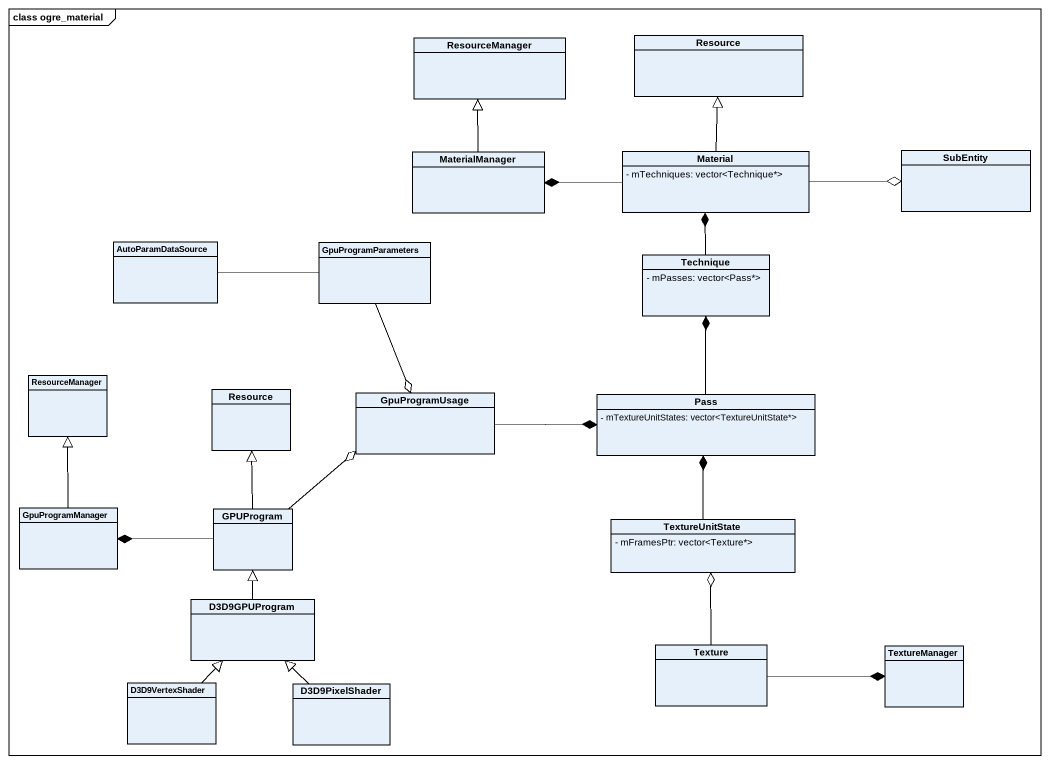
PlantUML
@startuml
mainframe class ogre_material
hide circle
hide empty members
skinparam classAttributeIconSize 0
class ResourceManager
class Resource
class MaterialManager
class Material {
  - mTechniques: vector<Technique*>
}
class SubEntity
class AutoParamDataSource
class GpuProgramParameters
class Technique {
  - mPasses: vector<Pass*>
}
class "ResourceManager" as ResourceManager_2
class "Resource" as Resource_2
class GpuProgramUsage
class Pass {
  - mTextureUnitStates: vector<TextureUnitState*>
}
class GpuProgramManager
class GPUProgram
class TextureUnitState {
  - mFramesPtr: vector<Texture*>
}
class D3D9GPUProgram
class Texture
class TextureManager
class D3D9VertexShader
class D3D9PixelShader
MaterialManager -up-|> ResourceManager
Material -up-|> Resource
Material -left-* MaterialManager
Material -right-o SubEntity
GpuProgramParameters -left- AutoParamDataSource
GpuProgramParameters --o GpuProgramUsage
Technique -up-* Material
GpuProgramUsage -right-* Pass
Pass -up-* Technique
GpuProgramManager -up-|> ResourceManager_2
GPUProgram -up-|> Resource_2
GPUProgram -up-o GpuProgramUsage
GPUProgram -left-* GpuProgramManager
TextureUnitState -up-* Pass
D3D9GPUProgram -up-|> GPUProgram
Texture -up-o TextureUnitState
Texture -right-* TextureManager
D3D9VertexShader -up-|> D3D9GPUProgram
D3D9PixelShader -up-|> D3D9GPUProgram
@enduml
